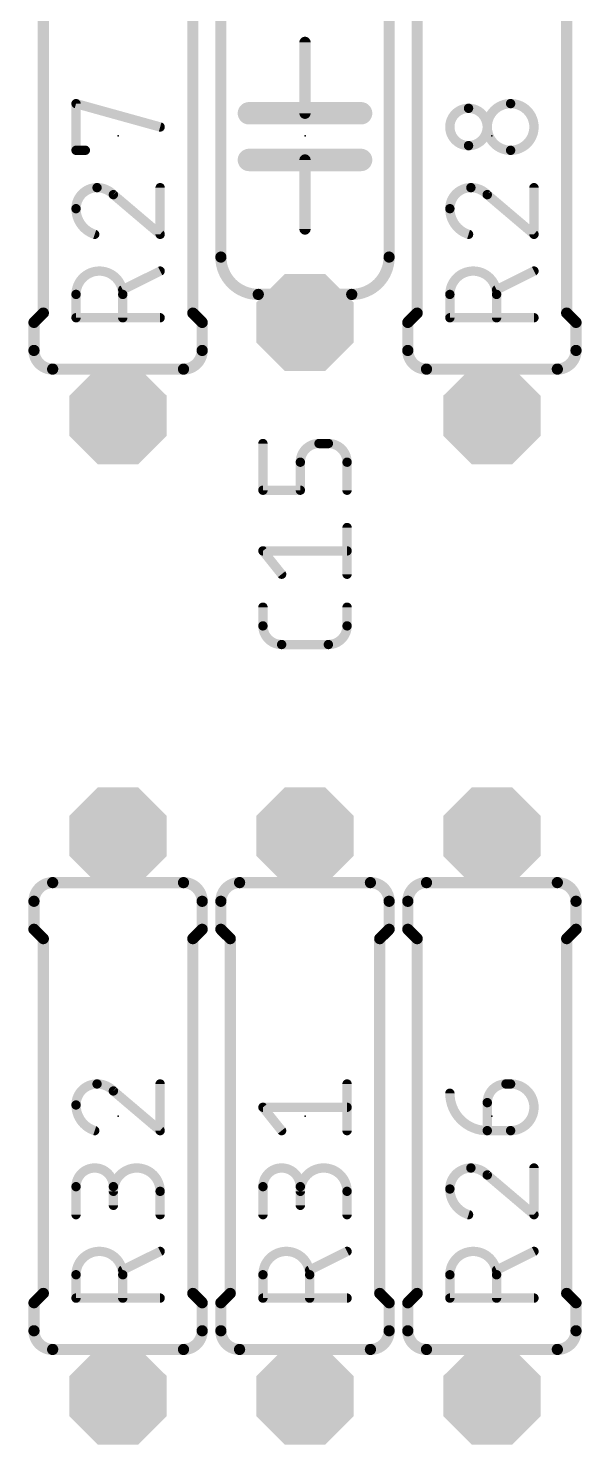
# Model space of a CAD drawing. Extents: x 0 to 48, y 0 to 103.
# Drawn here: x 27.36 to 34.87, y 10.77 to 30.04 of the extents above; entities that cross this region are included whole.
import ezdxf

# ---------------------------------------------------------------- set-up
doc = ezdxf.new("R2010")
doc.units = 0
for name, color, linetype in [('17', 110, 'CONTINUOUS'), ('21', 253, 'CONTINUOUS'), ('23', 53, 'CONTINUOUS'), ('25', 253, 'CONTINUOUS'), ('51', 253, 'CONTINUOUS')]:
    doc.layers.add(name, color=color, linetype=linetype)

# ---------------------------------------------------------------- blocks, each defined once
blk = doc.blocks.new('RECT')
blk.add_solid([(-0.5, -0.5), (0.5, -0.5), (-0.5, 0.5), (0.5, 0.5)])
blk = doc.blocks.new('OCTAGONP')
at = {"const_width": 0.5}
blk.add_lwpolyline([(-0.25, -0.1036), (-0.25, 0.1036), (-0.1036, 0.25), (0.1036, 0.25), (0.25, 0.1036), (0.25, -0.1036), (0.1036, -0.25), (-0.1036, -0.25), (-0.25, -0.1036), (-0.25, 0.1036)], dxfattribs=at)

msp = doc.modelspace()

# ---------------------------------------------------------------- linework, layer by layer
at = {"layer": '21'}
for points, const_width in [([(27.559, 30.988), (27.559, 26.162)], 0.1524), ([(29.591, 30.988), (29.591, 26.162)], 0.1524), ([(32.639, 26.162), (32.639, 30.988)], 0.1524), ([(34.671, 26.162), (34.671, 30.988)], 0.1524), ([(29.972, 26.924), (29.972, 30.226)], 0.1524), ([(32.258, 26.924), (32.258, 30.226)], 0.1524), ([(31.115, 29.845), (31.115, 28.8798)], 0.1524), ([(31.115, 28.8798), (30.353, 28.8798)], 0.3048), ([(31.877, 28.8798), (31.115, 28.8798)], 0.3048), ([(31.115, 28.2448), (30.353, 28.2448)], 0.3048), ([(31.877, 28.2448), (31.115, 28.2448)], 0.3048), ([(31.115, 27.305), (31.115, 28.2448)], 0.1524), ([(27.559, 26.162), (27.432, 26.035)], 0.1524), ([(29.591, 26.162), (29.718, 26.035)], 0.1524), ([(32.639, 26.162), (32.512, 26.035)], 0.1524), ([(34.671, 26.162), (34.798, 26.035)], 0.1524), ([(27.432, 25.654), (27.432, 26.035)], 0.1524), ([(29.718, 25.654), (29.718, 26.035)], 0.1524), ([(32.512, 25.654), (32.512, 26.035)], 0.1524), ([(34.798, 25.654), (34.798, 26.035)], 0.1524), ([(27.432, 18.161), (27.432, 17.78)], 0.1524), ([(29.718, 18.161), (29.718, 17.78)], 0.1524), ([(29.972, 18.161), (29.972, 17.78)], 0.1524), ([(32.258, 18.161), (32.258, 17.78)], 0.1524), ([(32.512, 18.161), (32.512, 17.78)], 0.1524), ([(34.798, 18.161), (34.798, 17.78)], 0.1524), ([(27.559, 17.653), (27.432, 17.78)], 0.1524), ([(27.559, 12.827), (27.559, 17.653)], 0.1524), ([(29.591, 17.653), (29.718, 17.78)], 0.1524), ([(29.591, 12.827), (29.591, 17.653)], 0.1524), ([(30.099, 17.653), (29.972, 17.78)], 0.1524), ([(30.099, 12.827), (30.099, 17.653)], 0.1524), ([(32.131, 17.653), (32.258, 17.78)], 0.1524), ([(32.131, 12.827), (32.131, 17.653)], 0.1524), ([(32.639, 17.653), (32.512, 17.78)], 0.1524), ([(32.639, 17.653), (32.639, 12.827)], 0.1524), ([(34.671, 17.653), (34.798, 17.78)], 0.1524), ([(34.671, 17.653), (34.671, 12.827)], 0.1524), ([(27.559, 12.827), (27.432, 12.7)], 0.1524), ([(27.432, 12.319), (27.432, 12.7)], 0.1524), ([(29.591, 12.827), (29.718, 12.7)], 0.1524), ([(29.718, 12.319), (29.718, 12.7)], 0.1524), ([(30.099, 12.827), (29.972, 12.7)], 0.1524), ([(29.972, 12.319), (29.972, 12.7)], 0.1524), ([(32.131, 12.827), (32.258, 12.7)], 0.1524), ([(32.258, 12.319), (32.258, 12.7)], 0.1524), ([(32.639, 12.827), (32.512, 12.7)], 0.1524), ([(32.512, 12.319), (32.512, 12.7)], 0.1524), ([(34.671, 12.827), (34.798, 12.7)], 0.1524), ([(34.798, 12.319), (34.798, 12.7)], 0.1524)]:
    msp.add_lwpolyline(points, dxfattribs=dict(at, const_width=const_width))
for points, const_width in [([(31.1531, 29.845, 1), (31.0769, 29.845)], 0.0762), ([(30.353, 28.956, 1), (30.353, 28.8036)], 0.1524), ([(31.115, 28.956, 1), (31.115, 28.8036)], 0.1524), ([(31.115, 28.8036, 1), (31.115, 28.956)], 0.1524), ([(31.0769, 28.8798, 1), (31.1531, 28.8798)], 0.0762), ([(31.877, 28.8036, 1), (31.877, 28.956)], 0.1524), ([(30.353, 28.321, 1), (30.353, 28.1686)], 0.1524), ([(31.115, 28.321, 1), (31.115, 28.1686)], 0.1524), ([(31.115, 28.1686, 1), (31.115, 28.321)], 0.1524), ([(31.1531, 28.2448, 1), (31.0769, 28.2448)], 0.0762), ([(31.877, 28.1686, 1), (31.877, 28.321)], 0.1524), ([(31.0769, 27.305, 1), (31.1531, 27.305)], 0.0762), ([(29.972, 26.924, 0.4142), (30.48, 26.416)], 0.1524), ([(30.0101, 26.924, 1), (29.9339, 26.924)], 0.0762), ([(31.75, 26.416, 0.4142), (32.258, 26.924)], 0.1524), ([(32.2961, 26.924, 1), (32.2199, 26.924)], 0.0762), ([(29.9339, 26.924, 1), (30.0101, 26.924)], 0.0762), ([(32.2199, 26.924, 1), (32.2961, 26.924)], 0.0762), ([(30.48, 26.3779, 1), (30.48, 26.4541)], 0.0762), ([(31.75, 26.4541, 1), (31.75, 26.3779)], 0.0762), ([(27.5859, 26.1351, 1), (27.5321, 26.1889)], 0.0762), ([(29.6179, 26.1889, 1), (29.5641, 26.1351)], 0.0762), ([(32.6659, 26.1351, 1), (32.6121, 26.1889)], 0.0762), ([(34.6979, 26.1889, 1), (34.6441, 26.1351)], 0.0762), ([(27.4701, 26.035, 1), (27.3939, 26.035)], 0.0762), ([(27.4051, 26.0619, 1), (27.4589, 26.0081)], 0.0762), ([(27.5209, 26.162, 1), (27.5971, 26.162)], 0.0762), ([(29.5529, 26.162, 1), (29.6291, 26.162)], 0.0762), ([(29.7561, 26.035, 1), (29.6799, 26.035)], 0.0762), ([(29.6911, 26.0081, 1), (29.7449, 26.0619)], 0.0762), ([(32.5501, 26.035, 1), (32.4739, 26.035)], 0.0762), ([(32.4851, 26.0619, 1), (32.5389, 26.0081)], 0.0762), ([(32.6009, 26.162, 1), (32.6771, 26.162)], 0.0762), ([(34.6329, 26.162, 1), (34.7091, 26.162)], 0.0762), ([(34.8361, 26.035, 1), (34.7599, 26.035)], 0.0762), ([(34.7711, 26.0081, 1), (34.8249, 26.0619)], 0.0762), ([(27.432, 25.654, 0.4142), (27.686, 25.4)], 0.1524), ([(27.4701, 25.654, 1), (27.3939, 25.654)], 0.0762), ([(27.3939, 25.654, 1), (27.4701, 25.654)], 0.0762), ([(29.464, 25.4, 0.4142), (29.718, 25.654)], 0.1524), ([(29.7561, 25.654, 1), (29.6799, 25.654)], 0.0762), ([(29.6799, 25.654, 1), (29.7561, 25.654)], 0.0762), ([(32.512, 25.654, 0.4142), (32.766, 25.4)], 0.1524), ([(32.5501, 25.654, 1), (32.4739, 25.654)], 0.0762), ([(32.4739, 25.654, 1), (32.5501, 25.654)], 0.0762), ([(34.544, 25.4, 0.4142), (34.798, 25.654)], 0.1524), ([(34.8361, 25.654, 1), (34.7599, 25.654)], 0.0762), ([(34.7599, 25.654, 1), (34.8361, 25.654)], 0.0762), ([(27.686, 25.3619, 1), (27.686, 25.4381)], 0.0762), ([(29.464, 25.4381, 1), (29.464, 25.3619)], 0.0762), ([(32.766, 25.3619, 1), (32.766, 25.4381)], 0.0762), ([(34.544, 25.4381, 1), (34.544, 25.3619)], 0.0762), ([(27.686, 18.415, 0.4142), (27.432, 18.161)], 0.1524), ([(27.686, 18.3769, 1), (27.686, 18.4531)], 0.0762), ([(29.718, 18.161, 0.4142), (29.464, 18.415)], 0.1524), ([(29.464, 18.4531, 1), (29.464, 18.3769)], 0.0762), ([(30.226, 18.415, 0.4142), (29.972, 18.161)], 0.1524), ([(30.226, 18.3769, 1), (30.226, 18.4531)], 0.0762), ([(32.258, 18.161, 0.4142), (32.004, 18.415)], 0.1524), ([(32.004, 18.4531, 1), (32.004, 18.3769)], 0.0762), ([(32.766, 18.415, 0.4142), (32.512, 18.161)], 0.1524), ([(32.766, 18.3769, 1), (32.766, 18.4531)], 0.0762), ([(34.798, 18.161, 0.4142), (34.544, 18.415)], 0.1524), ([(34.544, 18.4531, 1), (34.544, 18.3769)], 0.0762), ([(27.4701, 18.161, 1), (27.3939, 18.161)], 0.0762), ([(27.3939, 18.161, 1), (27.4701, 18.161)], 0.0762), ([(29.7561, 18.161, 1), (29.6799, 18.161)], 0.0762), ([(29.6799, 18.161, 1), (29.7561, 18.161)], 0.0762), ([(30.0101, 18.161, 1), (29.9339, 18.161)], 0.0762), ([(29.9339, 18.161, 1), (30.0101, 18.161)], 0.0762), ([(32.2961, 18.161, 1), (32.2199, 18.161)], 0.0762), ([(32.2199, 18.161, 1), (32.2961, 18.161)], 0.0762), ([(32.5501, 18.161, 1), (32.4739, 18.161)], 0.0762), ([(32.4739, 18.161, 1), (32.5501, 18.161)], 0.0762), ([(34.8361, 18.161, 1), (34.7599, 18.161)], 0.0762), ([(34.7599, 18.161, 1), (34.8361, 18.161)], 0.0762), ([(27.3939, 17.78, 1), (27.4701, 17.78)], 0.0762), ([(27.4589, 17.8069, 1), (27.4051, 17.7531)], 0.0762), ([(27.5971, 17.653, 1), (27.5209, 17.653)], 0.0762), ([(29.6291, 17.653, 1), (29.5529, 17.653)], 0.0762), ([(29.6799, 17.78, 1), (29.7561, 17.78)], 0.0762), ([(29.7449, 17.7531, 1), (29.6911, 17.8069)], 0.0762), ([(29.9339, 17.78, 1), (30.0101, 17.78)], 0.0762), ([(29.9989, 17.8069, 1), (29.9451, 17.7531)], 0.0762), ([(30.1371, 17.653, 1), (30.0609, 17.653)], 0.0762), ([(32.1691, 17.653, 1), (32.0929, 17.653)], 0.0762), ([(32.2199, 17.78, 1), (32.2961, 17.78)], 0.0762), ([(32.2849, 17.7531, 1), (32.2311, 17.8069)], 0.0762), ([(32.4739, 17.78, 1), (32.5501, 17.78)], 0.0762), ([(32.5389, 17.8069, 1), (32.4851, 17.7531)], 0.0762), ([(32.6771, 17.653, 1), (32.6009, 17.653)], 0.0762), ([(34.7091, 17.653, 1), (34.6329, 17.653)], 0.0762), ([(34.7599, 17.78, 1), (34.8361, 17.78)], 0.0762), ([(34.8249, 17.7531, 1), (34.7711, 17.8069)], 0.0762), ([(27.5321, 17.6261, 1), (27.5859, 17.6799)], 0.0762), ([(29.5641, 17.6799, 1), (29.6179, 17.6261)], 0.0762), ([(30.0721, 17.6261, 1), (30.1259, 17.6799)], 0.0762), ([(32.1041, 17.6799, 1), (32.1579, 17.6261)], 0.0762), ([(32.6121, 17.6261, 1), (32.6659, 17.6799)], 0.0762), ([(34.6441, 17.6799, 1), (34.6979, 17.6261)], 0.0762), ([(27.4701, 12.7, 1), (27.3939, 12.7)], 0.0762), ([(27.4051, 12.7269, 1), (27.4589, 12.6731)], 0.0762), ([(27.5209, 12.827, 1), (27.5971, 12.827)], 0.0762), ([(27.5859, 12.8001, 1), (27.5321, 12.8539)], 0.0762), ([(29.5529, 12.827, 1), (29.6291, 12.827)], 0.0762), ([(29.6179, 12.8539, 1), (29.5641, 12.8001)], 0.0762), ([(29.7561, 12.7, 1), (29.6799, 12.7)], 0.0762), ([(29.6911, 12.6731, 1), (29.7449, 12.7269)], 0.0762), ([(30.0101, 12.7, 1), (29.9339, 12.7)], 0.0762), ([(29.9451, 12.7269, 1), (29.9989, 12.6731)], 0.0762), ([(30.0609, 12.827, 1), (30.1371, 12.827)], 0.0762), ([(30.1259, 12.8001, 1), (30.0721, 12.8539)], 0.0762), ([(32.0929, 12.827, 1), (32.1691, 12.827)], 0.0762), ([(32.1579, 12.8539, 1), (32.1041, 12.8001)], 0.0762), ([(32.2961, 12.7, 1), (32.2199, 12.7)], 0.0762), ([(32.2311, 12.6731, 1), (32.2849, 12.7269)], 0.0762), ([(32.5501, 12.7, 1), (32.4739, 12.7)], 0.0762), ([(32.4851, 12.7269, 1), (32.5389, 12.6731)], 0.0762), ([(32.6009, 12.827, 1), (32.6771, 12.827)], 0.0762), ([(32.6659, 12.8001, 1), (32.6121, 12.8539)], 0.0762), ([(34.6329, 12.827, 1), (34.7091, 12.827)], 0.0762), ([(34.6979, 12.8539, 1), (34.6441, 12.8001)], 0.0762), ([(34.8361, 12.7, 1), (34.7599, 12.7)], 0.0762), ([(34.7711, 12.6731, 1), (34.8249, 12.7269)], 0.0762), ([(27.432, 12.319, 0.4142), (27.686, 12.065)], 0.1524), ([(27.4701, 12.319, 1), (27.3939, 12.319)], 0.0762), ([(27.3939, 12.319, 1), (27.4701, 12.319)], 0.0762), ([(29.464, 12.065, 0.4142), (29.718, 12.319)], 0.1524), ([(29.7561, 12.319, 1), (29.6799, 12.319)], 0.0762), ([(29.6799, 12.319, 1), (29.7561, 12.319)], 0.0762), ([(29.972, 12.319, 0.4142), (30.226, 12.065)], 0.1524), ([(30.0101, 12.319, 1), (29.9339, 12.319)], 0.0762), ([(29.9339, 12.319, 1), (30.0101, 12.319)], 0.0762), ([(32.004, 12.065, 0.4142), (32.258, 12.319)], 0.1524), ([(32.2961, 12.319, 1), (32.2199, 12.319)], 0.0762), ([(32.2199, 12.319, 1), (32.2961, 12.319)], 0.0762), ([(32.512, 12.319, 0.4142), (32.766, 12.065)], 0.1524), ([(32.5501, 12.319, 1), (32.4739, 12.319)], 0.0762), ([(32.4739, 12.319, 1), (32.5501, 12.319)], 0.0762), ([(34.544, 12.065, 0.4142), (34.798, 12.319)], 0.1524), ([(34.8361, 12.319, 1), (34.7599, 12.319)], 0.0762), ([(34.7599, 12.319, 1), (34.8361, 12.319)], 0.0762), ([(27.686, 12.0269, 1), (27.686, 12.1031)], 0.0762), ([(29.464, 12.1031, 1), (29.464, 12.0269)], 0.0762), ([(30.226, 12.0269, 1), (30.226, 12.1031)], 0.0762), ([(32.004, 12.1031, 1), (32.004, 12.0269)], 0.0762), ([(32.766, 12.0269, 1), (32.766, 12.1031)], 0.0762), ([(34.544, 12.1031, 1), (34.544, 12.0269)], 0.0762)]:
    msp.add_lwpolyline(points, format="xyb", dxfattribs=dict(at, const_width=const_width))
at = {"layer": '23'}
for p in [(28.575, 28.575), (31.115, 28.575), (33.655, 28.575), (28.575, 15.24), (31.115, 15.24), (33.655, 15.24)]:
    msp.add_point(p, dxfattribs=at)
at = {"layer": '25', "const_width": 0.127}
for points in [[(28.0035, 28.3762), (28.0035, 29.0112)], [(28.0035, 29.0112), (29.1465, 28.6937)], [(28.1305, 28.3762), (28.0035, 28.3762)], [(28.5115, 27.773), (29.1465, 27.2332)], [(29.1465, 27.2332), (29.1465, 27.8682)], [(33.5915, 27.773), (34.2265, 27.2332)], [(34.2265, 27.2332), (34.2265, 27.8682)], [(29.1465, 26.7335), (28.6385, 26.4795)], [(34.2265, 26.7335), (33.7185, 26.4795)], [(28.0035, 26.0985), (28.0035, 26.416)], [(28.6385, 26.416), (28.6385, 26.0985)], [(33.0835, 26.0985), (33.0835, 26.416)], [(33.7185, 26.416), (33.7185, 26.0985)], [(29.1465, 26.0985), (28.0035, 26.0985)], [(34.2265, 26.0985), (33.0835, 26.0985)], [(30.5435, 23.7527), (30.5435, 24.3877)], [(31.4325, 24.3877), (31.3055, 24.3877)], [(31.0515, 24.1337), (31.0515, 23.7527)], [(31.6865, 23.7527), (31.6865, 24.1337)], [(31.0515, 23.7527), (30.5435, 23.7527)], [(31.6865, 22.6097), (31.6865, 23.2447)], [(30.7975, 22.6097), (30.5435, 22.9272)], [(30.5435, 22.9272), (31.6865, 22.9272)], [(30.5435, 21.9075), (30.5435, 22.1615)], [(31.6865, 22.1615), (31.6865, 21.9075)], [(31.4325, 21.6535), (30.7975, 21.6535)], [(28.5115, 15.581), (29.1465, 15.0412)], [(29.1465, 15.0412), (29.1465, 15.6762)], [(31.6865, 15.0412), (31.6865, 15.6762)], [(33.8455, 15.6762), (33.909, 15.6762)], [(30.7975, 15.0412), (30.5435, 15.3587)], [(30.5435, 15.3587), (31.6865, 15.3587)], [(33.5915, 15.0412), (33.5915, 15.4222)], [(33.909, 15.0412), (33.5915, 15.0412)], [(33.5915, 14.438), (34.2265, 13.8982)], [(34.2265, 13.8982), (34.2265, 14.5332)], [(28.0035, 13.8982), (28.0035, 14.2792)], [(28.5115, 14.2792), (28.5115, 14.0252)], [(29.1465, 13.8982), (29.1465, 14.2157)], [(30.5435, 13.8982), (30.5435, 14.2792)], [(31.0515, 14.2792), (31.0515, 14.0252)], [(31.6865, 13.8982), (31.6865, 14.2157)], [(29.1465, 13.3985), (28.6385, 13.1445)], [(31.6865, 13.3985), (31.1785, 13.1445)], [(34.2265, 13.3985), (33.7185, 13.1445)], [(28.0035, 12.7635), (28.0035, 13.081)], [(28.6385, 13.081), (28.6385, 12.7635)], [(30.5435, 12.7635), (30.5435, 13.081)], [(31.1785, 13.081), (31.1785, 12.7635)], [(33.0835, 12.7635), (33.0835, 13.081)], [(33.7185, 13.081), (33.7185, 12.7635)], [(29.1465, 12.7635), (28.0035, 12.7635)], [(31.6865, 12.7635), (30.5435, 12.7635)], [(34.2265, 12.7635), (33.0835, 12.7635)]]:
    msp.add_lwpolyline(points, dxfattribs=at)
at = {"layer": '25'}
for points, const_width in [([(28.012, 29.0418, 1), (27.995, 28.9806)], 0.0635), ([(28.0353, 29.0112, 1), (27.9718, 29.0112)], 0.0635), ([(33.3375, 28.9477, 1), (33.3375, 28.4397)], 0.127), ([(33.3375, 28.9795, 1), (33.3375, 28.916)], 0.0635), ([(33.3375, 28.4397, 1), (33.3375, 28.9477)], 0.127), ([(33.3375, 28.916, 1), (33.3375, 28.9795)], 0.0635), ([(33.909, 29.0112, 1), (33.909, 28.3762)], 0.127), ([(33.909, 28.3762, 1), (33.909, 29.0112)], 0.127), ([(33.909, 29.043, 1), (33.909, 28.9795)], 0.0635), ([(33.909, 28.9795, 1), (33.909, 29.043)], 0.0635), ([(29.138, 28.6631, 1), (29.155, 28.7243)], 0.0635), ([(28.0035, 28.408, 1), (28.0035, 28.3445)], 0.0635), ([(27.9718, 28.3762, 1), (28.0353, 28.3762)], 0.0635), ([(28.1305, 28.3445, 1), (28.1305, 28.408)], 0.0635), ([(33.3375, 28.4715, 1), (33.3375, 28.408)], 0.0635), ([(33.3375, 28.408, 1), (33.3375, 28.4715)], 0.0635), ([(33.909, 28.408, 1), (33.909, 28.3445)], 0.0635), ([(33.909, 28.3445, 1), (33.909, 28.408)], 0.0635), ([(28.2893, 27.8682, 0.4142), (28.0035, 27.5825)], 0.127), ([(28.2892, 27.9, 1), (28.2893, 27.8365)], 0.0635), ([(28.5115, 27.773, 0.2053), (28.2893, 27.8682)], 0.127), ([(28.2893, 27.8365, 1), (28.2893, 27.9)], 0.0635), ([(28.5321, 27.7972, 1), (28.4909, 27.7488)], 0.0635), ([(28.4885, 27.7511, 1), (28.5345, 27.7949)], 0.0635), ([(29.1782, 27.8682, 1), (29.1148, 27.8682)], 0.0635), ([(33.3693, 27.8682, 0.4142), (33.0835, 27.5825)], 0.127), ([(33.3692, 27.9, 1), (33.3693, 27.8365)], 0.0635), ([(33.5915, 27.773, 0.2053), (33.3693, 27.8682)], 0.127), ([(33.3693, 27.8365, 1), (33.3693, 27.9)], 0.0635), ([(33.6121, 27.7972, 1), (33.5709, 27.7488)], 0.0635), ([(33.5685, 27.7511, 1), (33.6145, 27.7949)], 0.0635), ([(34.2583, 27.8682, 1), (34.1947, 27.8682)], 0.0635), ([(28.0035, 27.5825, 0.3252), (28.2575, 27.2332)], 0.127), ([(28.0353, 27.5825, 1), (27.9718, 27.5825)], 0.0635), ([(27.9718, 27.5825, 1), (28.0353, 27.5825)], 0.0635), ([(33.1153, 27.5825, 1), (33.0517, 27.5825)], 0.0635), ([(33.0517, 27.5825, 1), (33.1153, 27.5825)], 0.0635), ([(33.0835, 27.5825, 0.3252), (33.3375, 27.2332)], 0.127), ([(28.2477, 27.203, 1), (28.2673, 27.2634)], 0.0635), ([(29.1148, 27.2332, 1), (29.1782, 27.2332)], 0.0635), ([(29.1259, 27.209, 1), (29.1671, 27.2574)], 0.0635), ([(33.3277, 27.203, 1), (33.3473, 27.2634)], 0.0635), ([(34.1947, 27.2332, 1), (34.2583, 27.2332)], 0.0635), ([(34.2059, 27.209, 1), (34.2471, 27.2574)], 0.0635), ([(28.6385, 26.416, 1), (28.0035, 26.416)], 0.127), ([(29.1607, 26.7051, 1), (29.1323, 26.7619)], 0.0635), ([(33.7185, 26.416, 1), (33.0835, 26.416)], 0.127), ([(34.2407, 26.7051, 1), (34.2123, 26.7619)], 0.0635), ([(28.0353, 26.416, 1), (27.9718, 26.416)], 0.0635), ([(27.9718, 26.416, 1), (28.0353, 26.416)], 0.0635), ([(28.6243, 26.5079, 1), (28.6527, 26.4511)], 0.0635), ([(28.6702, 26.416, 1), (28.6068, 26.416)], 0.0635), ([(28.6068, 26.416, 1), (28.6702, 26.416)], 0.0635), ([(33.1153, 26.416, 1), (33.0517, 26.416)], 0.0635), ([(33.0517, 26.416, 1), (33.1153, 26.416)], 0.0635), ([(33.7503, 26.416, 1), (33.6867, 26.416)], 0.0635), ([(33.6867, 26.416, 1), (33.7503, 26.416)], 0.0635), ([(33.7043, 26.5079, 1), (33.7327, 26.4511)], 0.0635), ([(28.0035, 26.1303, 1), (28.0035, 26.0668)], 0.0635), ([(27.9718, 26.0985, 1), (28.0353, 26.0985)], 0.0635), ([(28.6068, 26.0985, 1), (28.6702, 26.0985)], 0.0635), ([(29.1465, 26.0668, 1), (29.1465, 26.1303)], 0.0635), ([(33.0517, 26.0985, 1), (33.1153, 26.0985)], 0.0635), ([(33.0835, 26.1303, 1), (33.0835, 26.0668)], 0.0635), ([(33.6867, 26.0985, 1), (33.7503, 26.0985)], 0.0635), ([(34.2265, 26.0668, 1), (34.2265, 26.1303)], 0.0635), ([(30.5753, 24.3877, 1), (30.5118, 24.3877)], 0.0635), ([(31.3055, 24.3877, 0.4142), (31.0515, 24.1337)], 0.127), ([(31.3055, 24.4195, 1), (31.3055, 24.356)], 0.0635), ([(31.3055, 24.356, 1), (31.3055, 24.4195)], 0.0635), ([(31.6865, 24.1337, 0.4142), (31.4325, 24.3877)], 0.127), ([(31.4325, 24.4195, 1), (31.4325, 24.356)], 0.0635), ([(31.4325, 24.356, 1), (31.4325, 24.4195)], 0.0635), ([(31.0832, 24.1337, 1), (31.0198, 24.1337)], 0.0635), ([(31.0198, 24.1337, 1), (31.0832, 24.1337)], 0.0635), ([(31.7183, 24.1337, 1), (31.6548, 24.1337)], 0.0635), ([(31.6548, 24.1337, 1), (31.7183, 24.1337)], 0.0635), ([(30.5435, 23.7845, 1), (30.5435, 23.721)], 0.0635), ([(30.5118, 23.7527, 1), (30.5753, 23.7527)], 0.0635), ([(31.0198, 23.7527, 1), (31.0832, 23.7527)], 0.0635), ([(31.0515, 23.721, 1), (31.0515, 23.7845)], 0.0635), ([(31.6548, 23.7527, 1), (31.7183, 23.7527)], 0.0635), ([(31.7183, 23.2447, 1), (31.6548, 23.2447)], 0.0635), ([(30.5683, 22.9471, 1), (30.5187, 22.9074)], 0.0635), ([(30.5435, 22.959, 1), (30.5435, 22.8955)], 0.0635), ([(31.6865, 22.8955, 1), (31.6865, 22.959)], 0.0635), ([(30.7727, 22.5899, 1), (30.8223, 22.6296)], 0.0635), ([(31.6548, 22.6097, 1), (31.7183, 22.6097)], 0.0635), ([(30.5753, 22.1615, 1), (30.5118, 22.1615)], 0.0635), ([(31.7183, 22.1615, 1), (31.6548, 22.1615)], 0.0635), ([(30.5435, 21.9075, 0.4142), (30.7975, 21.6535)], 0.127), ([(30.5753, 21.9075, 1), (30.5118, 21.9075)], 0.0635), ([(31.4325, 21.6535, 0.4142), (31.6865, 21.9075)], 0.127), ([(31.7183, 21.9075, 1), (31.6548, 21.9075)], 0.0635), ([(30.5118, 21.9075, 1), (30.5753, 21.9075)], 0.0635), ([(31.6548, 21.9075, 1), (31.7183, 21.9075)], 0.0635), ([(30.7975, 21.6852, 1), (30.7975, 21.6218)], 0.0635), ([(30.7975, 21.6218, 1), (30.7975, 21.6852)], 0.0635), ([(31.4325, 21.6852, 1), (31.4325, 21.6218)], 0.0635), ([(31.4325, 21.6218, 1), (31.4325, 21.6852)], 0.0635), ([(28.2893, 15.6762, 0.4142), (28.0035, 15.3905)], 0.127), ([(28.2892, 15.708, 1), (28.2893, 15.6445)], 0.0635), ([(28.5115, 15.581, 0.2053), (28.2893, 15.6762)], 0.127), ([(28.2893, 15.6445, 1), (28.2893, 15.708)], 0.0635), ([(28.5321, 15.6052, 1), (28.4909, 15.5568)], 0.0635), ([(28.4885, 15.5591, 1), (28.5345, 15.6029)], 0.0635), ([(29.1782, 15.6762, 1), (29.1148, 15.6762)], 0.0635), ([(31.7183, 15.6762, 1), (31.6548, 15.6762)], 0.0635), ([(33.1153, 15.5492, 1), (33.0517, 15.5492)], 0.0635), ([(33.0835, 15.5492, 0.4142), (33.5915, 15.0412)], 0.127), ([(33.8455, 15.6762, 0.4142), (33.5915, 15.4222)], 0.127), ([(33.8455, 15.708, 1), (33.8455, 15.6445)], 0.0635), ([(33.8455, 15.6445, 1), (33.8455, 15.708)], 0.0635), ([(33.909, 15.0412, 1), (33.909, 15.6762)], 0.127), ([(33.909, 15.708, 1), (33.909, 15.6445)], 0.0635), ([(33.909, 15.6445, 1), (33.909, 15.708)], 0.0635), ([(28.0035, 15.3905, 0.3252), (28.2575, 15.0412)], 0.127), ([(28.0353, 15.3905, 1), (27.9718, 15.3905)], 0.0635), ([(27.9718, 15.3905, 1), (28.0353, 15.3905)], 0.0635), ([(30.5435, 15.3905, 1), (30.5435, 15.327)], 0.0635), ([(30.5683, 15.3785, 1), (30.5187, 15.3389)], 0.0635), ([(31.6865, 15.327, 1), (31.6865, 15.3905)], 0.0635), ([(33.6233, 15.4222, 1), (33.5598, 15.4222)], 0.0635), ([(33.5598, 15.4222, 1), (33.6233, 15.4222)], 0.0635), ([(28.2477, 15.011, 1), (28.2673, 15.0714)], 0.0635), ([(29.1148, 15.0412, 1), (29.1782, 15.0412)], 0.0635), ([(29.1259, 15.017, 1), (29.1671, 15.0654)], 0.0635), ([(30.7727, 15.0214, 1), (30.8223, 15.061)], 0.0635), ([(31.6548, 15.0412, 1), (31.7183, 15.0412)], 0.0635), ([(33.5915, 15.073, 1), (33.5915, 15.0095)], 0.0635), ([(33.5598, 15.0412, 1), (33.6233, 15.0412)], 0.0635), ([(33.5915, 15.0095, 1), (33.5915, 15.073)], 0.0635), ([(33.909, 15.073, 1), (33.909, 15.0095)], 0.0635), ([(33.909, 15.0095, 1), (33.909, 15.073)], 0.0635), ([(28.5115, 14.2792, 1), (28.0035, 14.2792)], 0.127), ([(29.1465, 14.2157, 1), (28.5115, 14.2157)], 0.127), ([(31.0515, 14.2792, 1), (30.5435, 14.2792)], 0.127), ([(31.6865, 14.2157, 1), (31.0515, 14.2157)], 0.127), ([(33.3693, 14.5332, 0.4142), (33.0835, 14.2475)], 0.127), ([(33.3692, 14.565, 1), (33.3693, 14.5015)], 0.0635), ([(33.5915, 14.438, 0.2053), (33.3693, 14.5332)], 0.127), ([(33.3693, 14.5015, 1), (33.3693, 14.565)], 0.0635), ([(33.6121, 14.4622, 1), (33.5709, 14.4138)], 0.0635), ([(33.5685, 14.4161, 1), (33.6145, 14.4599)], 0.0635), ([(34.2583, 14.5332, 1), (34.1947, 14.5332)], 0.0635), ([(28.0353, 14.2792, 1), (27.9718, 14.2792)], 0.0635), ([(27.9718, 14.2792, 1), (28.0353, 14.2792)], 0.0635), ([(28.5433, 14.2792, 1), (28.4798, 14.2792)], 0.0635), ([(28.4798, 14.2792, 1), (28.5433, 14.2792)], 0.0635), ([(29.1782, 14.2157, 1), (29.1148, 14.2157)], 0.0635), ([(30.5753, 14.2792, 1), (30.5118, 14.2792)], 0.0635), ([(30.5118, 14.2792, 1), (30.5753, 14.2792)], 0.0635), ([(31.0832, 14.2792, 1), (31.0198, 14.2792)], 0.0635), ([(31.0198, 14.2792, 1), (31.0832, 14.2792)], 0.0635), ([(31.7183, 14.2157, 1), (31.6548, 14.2157)], 0.0635), ([(33.1153, 14.2475, 1), (33.0517, 14.2475)], 0.0635), ([(33.0517, 14.2475, 1), (33.1153, 14.2475)], 0.0635), ([(33.0835, 14.2475, 0.3252), (33.3375, 13.8982)], 0.127), ([(28.4798, 14.2157, 1), (28.5433, 14.2157)], 0.0635), ([(29.1148, 14.2157, 1), (29.1782, 14.2157)], 0.0635), ([(31.0198, 14.2157, 1), (31.0832, 14.2157)], 0.0635), ([(31.6548, 14.2157, 1), (31.7183, 14.2157)], 0.0635), ([(27.9718, 13.8982, 1), (28.0353, 13.8982)], 0.0635), ([(28.4798, 14.0252, 1), (28.5433, 14.0252)], 0.0635), ([(29.1148, 13.8982, 1), (29.1782, 13.8982)], 0.0635), ([(30.5118, 13.8982, 1), (30.5753, 13.8982)], 0.0635), ([(31.0198, 14.0252, 1), (31.0832, 14.0252)], 0.0635), ([(31.6548, 13.8982, 1), (31.7183, 13.8982)], 0.0635), ([(33.3277, 13.868, 1), (33.3473, 13.9284)], 0.0635), ([(34.1947, 13.8982, 1), (34.2583, 13.8982)], 0.0635), ([(34.2059, 13.874, 1), (34.2471, 13.9224)], 0.0635), ([(28.6385, 13.081, 1), (28.0035, 13.081)], 0.127), ([(29.1607, 13.3701, 1), (29.1323, 13.4269)], 0.0635), ([(31.1785, 13.081, 1), (30.5435, 13.081)], 0.127), ([(31.7007, 13.3701, 1), (31.6723, 13.4269)], 0.0635), ([(33.7185, 13.081, 1), (33.0835, 13.081)], 0.127), ([(34.2407, 13.3701, 1), (34.2123, 13.4269)], 0.0635), ([(28.0353, 13.081, 1), (27.9718, 13.081)], 0.0635), ([(27.9718, 13.081, 1), (28.0353, 13.081)], 0.0635), ([(28.6243, 13.1729, 1), (28.6527, 13.1161)], 0.0635), ([(28.6702, 13.081, 1), (28.6068, 13.081)], 0.0635), ([(28.6068, 13.081, 1), (28.6702, 13.081)], 0.0635), ([(30.5753, 13.081, 1), (30.5118, 13.081)], 0.0635), ([(30.5118, 13.081, 1), (30.5753, 13.081)], 0.0635), ([(31.1643, 13.1729, 1), (31.1927, 13.1161)], 0.0635), ([(31.2103, 13.081, 1), (31.1468, 13.081)], 0.0635), ([(31.1468, 13.081, 1), (31.2103, 13.081)], 0.0635), ([(33.1153, 13.081, 1), (33.0517, 13.081)], 0.0635), ([(33.0517, 13.081, 1), (33.1153, 13.081)], 0.0635), ([(33.7503, 13.081, 1), (33.6867, 13.081)], 0.0635), ([(33.6867, 13.081, 1), (33.7503, 13.081)], 0.0635), ([(33.7043, 13.1729, 1), (33.7327, 13.1161)], 0.0635), ([(28.0035, 12.7953, 1), (28.0035, 12.7317)], 0.0635), ([(27.9718, 12.7635, 1), (28.0353, 12.7635)], 0.0635), ([(28.6068, 12.7635, 1), (28.6702, 12.7635)], 0.0635), ([(29.1465, 12.7317, 1), (29.1465, 12.7953)], 0.0635), ([(30.5435, 12.7953, 1), (30.5435, 12.7317)], 0.0635), ([(30.5118, 12.7635, 1), (30.5753, 12.7635)], 0.0635), ([(31.1468, 12.7635, 1), (31.2103, 12.7635)], 0.0635), ([(31.6865, 12.7317, 1), (31.6865, 12.7953)], 0.0635), ([(33.0517, 12.7635, 1), (33.1153, 12.7635)], 0.0635), ([(33.0835, 12.7953, 1), (33.0835, 12.7317)], 0.0635), ([(33.6867, 12.7635, 1), (33.7503, 12.7635)], 0.0635), ([(34.2265, 12.7317, 1), (34.2265, 12.7953)], 0.0635)]:
    msp.add_lwpolyline(points, format="xyb", dxfattribs=dict(at, const_width=const_width))
at = {"layer": '51'}
for points, const_width in [([(30.48, 26.416), (31.75, 26.416)], 0.1524), ([(29.464, 25.4), (27.686, 25.4)], 0.1524), ([(28.575, 24.765), (28.575, 25.146)], 0.6096), ([(32.766, 25.4), (34.544, 25.4)], 0.1524), ([(33.655, 25.146), (33.655, 24.765)], 0.6096), ([(28.575, 19.05), (28.575, 18.669)], 0.6096), ([(31.115, 19.05), (31.115, 18.669)], 0.6096), ([(33.655, 18.669), (33.655, 19.05)], 0.6096), ([(27.686, 18.415), (29.464, 18.415)], 0.1524), ([(30.226, 18.415), (32.004, 18.415)], 0.1524), ([(34.544, 18.415), (32.766, 18.415)], 0.1524), ([(27.686, 12.065), (29.464, 12.065)], 0.1524), ([(30.226, 12.065), (32.004, 12.065)], 0.1524), ([(34.544, 12.065), (32.766, 12.065)], 0.1524), ([(28.575, 11.811), (28.575, 11.43)], 0.6096), ([(31.115, 11.811), (31.115, 11.43)], 0.6096), ([(33.655, 11.43), (33.655, 11.811)], 0.6096)]:
    msp.add_lwpolyline(points, dxfattribs=dict(at, const_width=const_width))
for points, const_width in [([(30.48, 26.4541, 1), (30.48, 26.3779)], 0.0762), ([(31.75, 26.3779, 1), (31.75, 26.4541)], 0.0762), ([(27.686, 25.4381, 1), (27.686, 25.3619)], 0.0762), ([(28.7274, 25.146, 1), (28.4226, 25.146)], 0.3048), ([(29.464, 25.3619, 1), (29.464, 25.4381)], 0.0762), ([(32.766, 25.4381, 1), (32.766, 25.3619)], 0.0762), ([(33.8074, 25.146, 1), (33.5026, 25.146)], 0.3048), ([(34.544, 25.3619, 1), (34.544, 25.4381)], 0.0762), ([(28.4226, 24.765, 1), (28.7274, 24.765)], 0.3048), ([(33.5026, 24.765, 1), (33.8074, 24.765)], 0.3048), ([(28.7274, 19.05, 1), (28.4226, 19.05)], 0.3048), ([(31.2674, 19.05, 1), (30.9626, 19.05)], 0.3048), ([(33.8074, 19.05, 1), (33.5026, 19.05)], 0.3048), ([(28.4226, 18.669, 1), (28.7274, 18.669)], 0.3048), ([(30.9626, 18.669, 1), (31.2674, 18.669)], 0.3048), ([(33.5026, 18.669, 1), (33.8074, 18.669)], 0.3048), ([(27.686, 18.4531, 1), (27.686, 18.3769)], 0.0762), ([(29.464, 18.3769, 1), (29.464, 18.4531)], 0.0762), ([(30.226, 18.4531, 1), (30.226, 18.3769)], 0.0762), ([(32.004, 18.3769, 1), (32.004, 18.4531)], 0.0762), ([(32.766, 18.4531, 1), (32.766, 18.3769)], 0.0762), ([(34.544, 18.3769, 1), (34.544, 18.4531)], 0.0762), ([(27.686, 12.1031, 1), (27.686, 12.0269)], 0.0762), ([(29.464, 12.0269, 1), (29.464, 12.1031)], 0.0762), ([(30.226, 12.1031, 1), (30.226, 12.0269)], 0.0762), ([(32.004, 12.0269, 1), (32.004, 12.1031)], 0.0762), ([(32.766, 12.1031, 1), (32.766, 12.0269)], 0.0762), ([(34.544, 12.0269, 1), (34.544, 12.1031)], 0.0762), ([(28.7274, 11.811, 1), (28.4226, 11.811)], 0.3048), ([(31.2674, 11.811, 1), (30.9626, 11.811)], 0.3048), ([(33.8074, 11.811, 1), (33.5026, 11.811)], 0.3048), ([(28.4226, 11.43, 1), (28.7274, 11.43)], 0.3048), ([(30.9626, 11.43, 1), (31.2674, 11.43)], 0.3048), ([(33.5026, 11.43, 1), (33.8074, 11.43)], 0.3048)]:
    msp.add_lwpolyline(points, format="xyb", dxfattribs=dict(at, const_width=const_width))

# ---------------------------------------------------------------- block references
at = {"layer": '17', "xscale": 1.3208, "yscale": 1.3208}
for p, rotation in [((31.115, 26.035), 270), ((31.115, 26.035), 270), ((28.575, 24.765), 90), ((28.575, 24.765), 90), ((33.655, 24.765), 270), ((33.655, 24.765), 270), ((28.575, 19.05), 270), ((28.575, 19.05), 270), ((31.115, 19.05), 270), ((31.115, 19.05), 270), ((33.655, 19.05), 90), ((33.655, 19.05), 90), ((28.575, 11.43), 270), ((28.575, 11.43), 270), ((31.115, 11.43), 270), ((31.115, 11.43), 270), ((33.655, 11.43), 90), ((33.655, 11.43), 90)]:
    msp.add_blockref('OCTAGONP', p, dxfattribs=dict(at, rotation=rotation))
at = {"layer": '51'}
for p, xscale, yscale, rotation in [((31.115, 26.2255), 0.381, 0.762, 270), ((28.575, 25.273), 0.254, 0.6096, 90), ((33.655, 25.273), 0.254, 0.6096, 270), ((28.575, 18.542), 0.254, 0.6096, 270), ((31.115, 18.542), 0.254, 0.6096, 270), ((33.655, 18.542), 0.254, 0.6096, 90), ((28.575, 11.938), 0.254, 0.6096, 270), ((31.115, 11.938), 0.254, 0.6096, 270), ((33.655, 11.938), 0.254, 0.6096, 90)]:
    msp.add_blockref('RECT', p, dxfattribs=dict(at, xscale=xscale, yscale=yscale, rotation=rotation))

doc.saveas('drawing.dxf')
